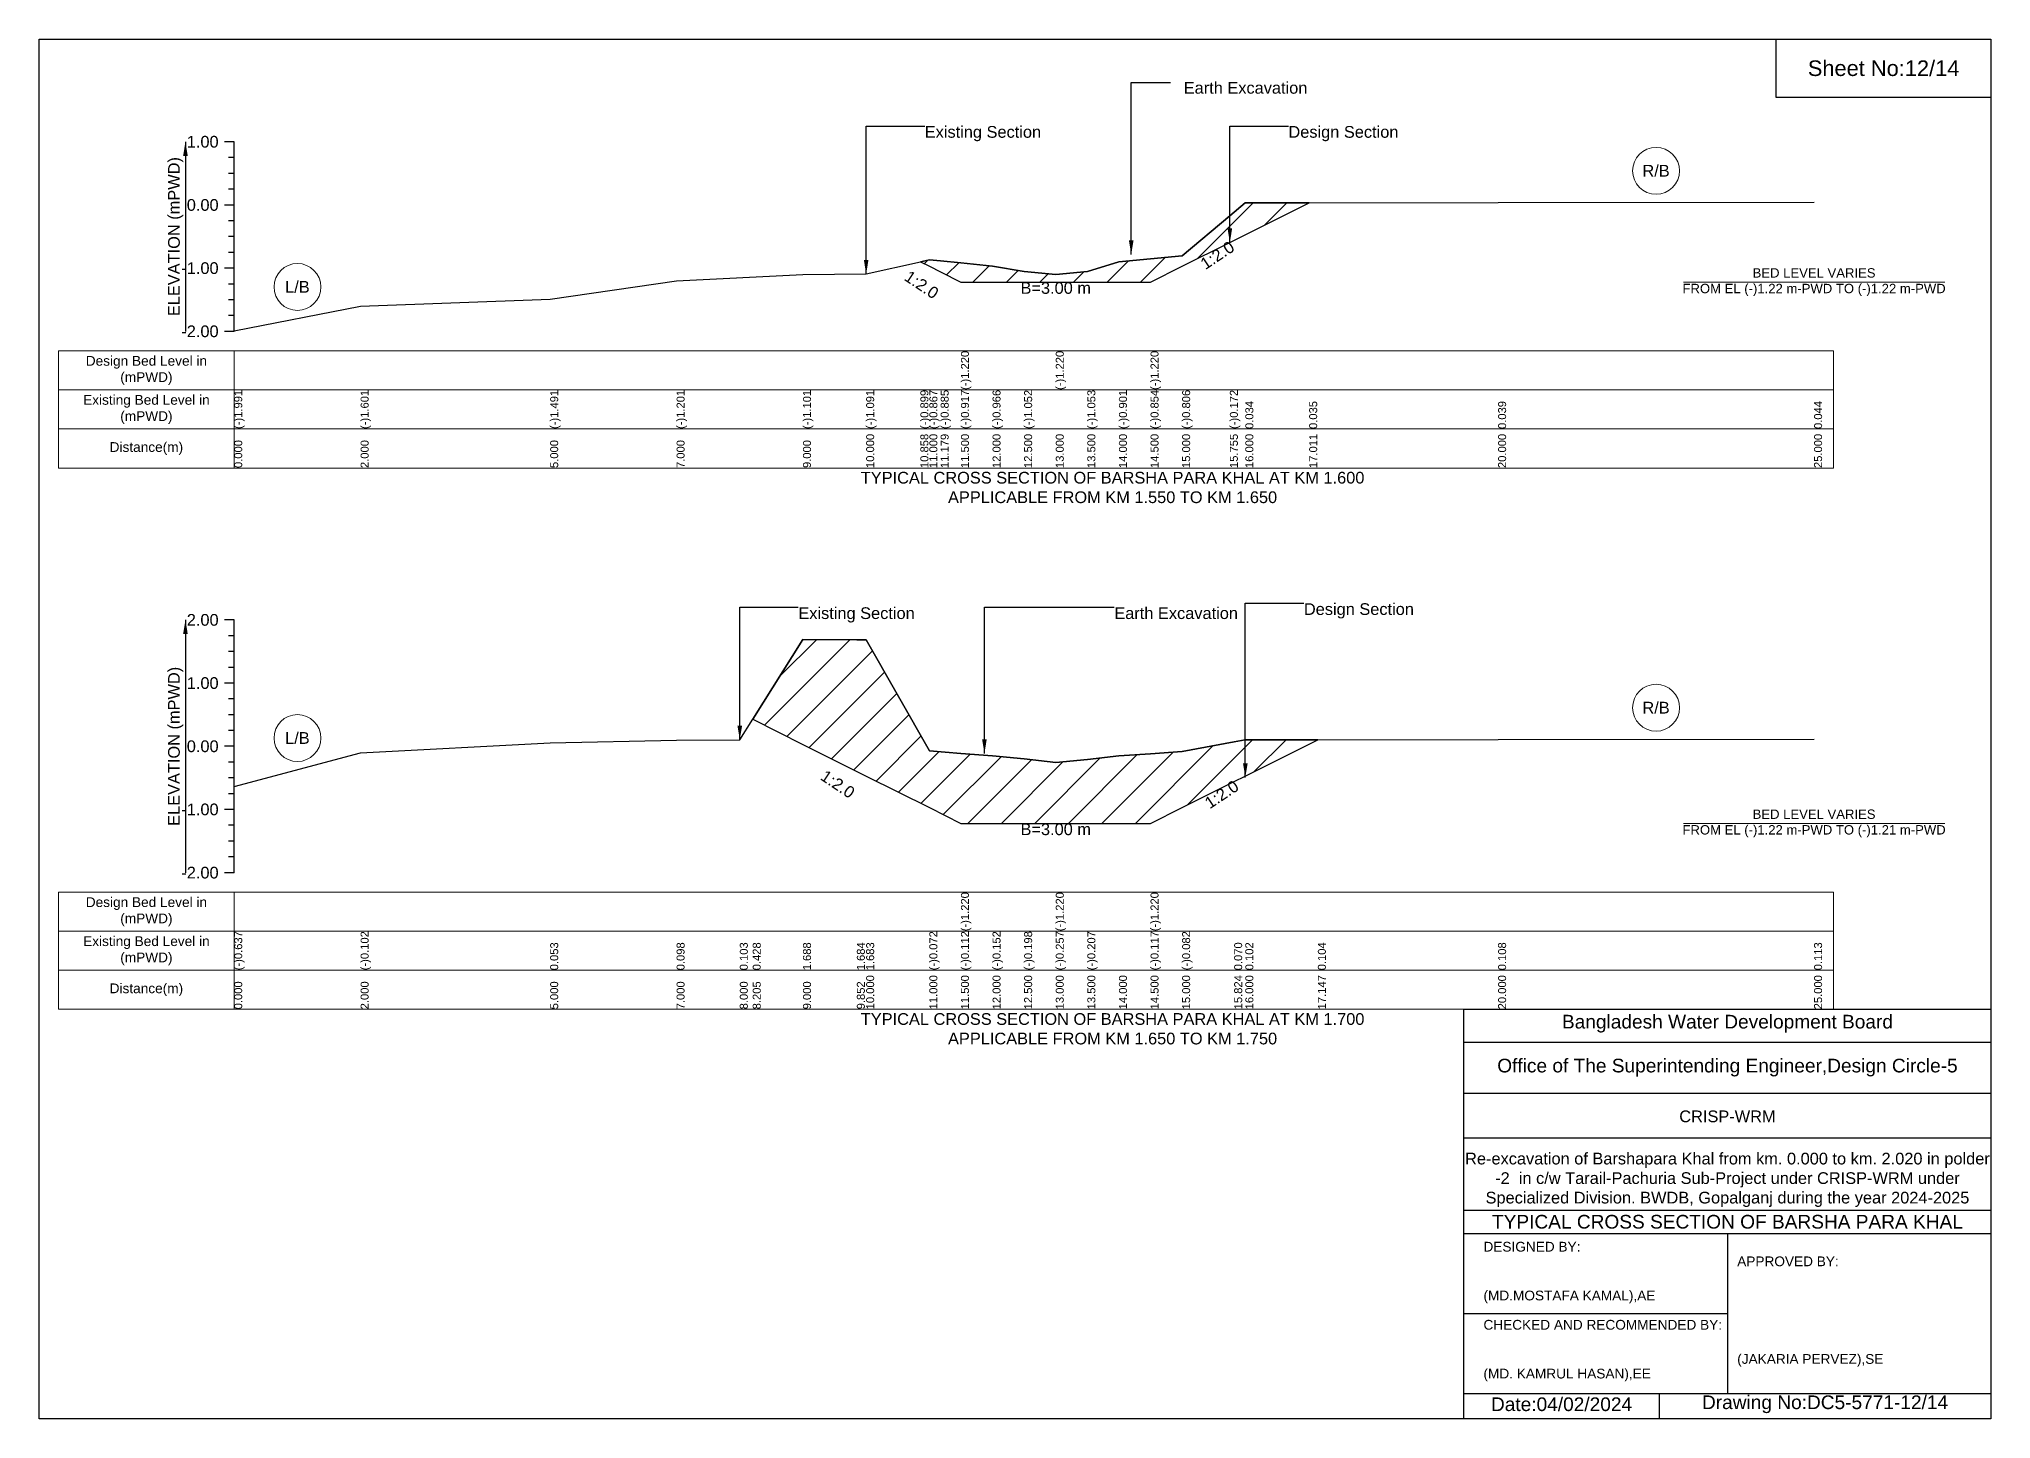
# Model space of a CAD drawing. Header units: inches. Extents: x 91000 to 248000, y -12937 to 0.
# Drawn here: x 210000 to 218000, y -5656 to 0 of the extents above; entities that cross this region are included whole.
import ezdxf

# ---------------------------------------------------------------- set-up
doc = ezdxf.new("R2010")
doc.units = ezdxf.units.IN
doc.header["$LTSCALE"] = 7
doc.header["$MEASUREMENT"] = 0
for name, color, linetype, lineweight in [('Cross section Data Border', 7, 'Continuous', 9), ('Cross Section Labels', 7, 'Continuous', 9), ('Existing_Bed_Level for Xsection', 7, 'Continuous', 25)]:
    doc.layers.add(name, color=color, linetype=linetype, lineweight=lineweight)
doc.styles.get("Standard").update_dxf_attribs({"font": 'arial.ttf'})
doc.dimstyles.get("Standard").update_dxf_attribs({"dimtxt": 0.18, "dimasz": 0.18, "dimexe": 0.18, "dimexo": 0.0625, "dimgap": 0.09, "dimtad": 0, "dimtih": 1, "dimtoh": 1, "dimdec": 4, "dimzin": 0, "dimdsep": 46, "dimtxsty": 'Standard', "dimcen": 0.09, "dimadec": 0, "dimazin": 0, "dimtfac": 1, "dimtdec": 4, "dimtofl": 0, "dimtmove": 0, "dimatfit": 3, "dimfxl": 1, "dimtolj": 1, "dimtzin": 0, "dimarcsym": 0})

msp = doc.modelspace()

# ---------------------------------------------------------------- hatches: boundary and pattern name
at = {"layer": 'Existing_Bed_Level for Xsection'}
h = msp.add_hatch(dxfattribs=at)
h.set_pattern_fill('ANSI31', color=256, scale=777, style=0)
h.paths.add_polyline_path([(213612.2, -913.1), (213649, -931.6), (213695.3, -954.7), (213778.5, -996.3), (213908, -996.3), (214037.5, -996.3), (214167, -996.3), (214296.5, -996.3), (214426, -996.3), (214555.5, -996.3), (214685, -931.6), (214880.6, -833.8), (214944, -802.1), (215205.7, -671.2), (214944, -671.5), (214880.6, -724.8), (214685, -889.1), (214555.5, -901.4), (214426, -913.7), (214296.5, -953.1), (214167, -965.5), (214037.5, -952.8), (213908, -930.5), (213778.5, -917.7), (213695.3, -909.5), (213649, -904.9)])
h = msp.add_hatch(dxfattribs=at)
h.set_pattern_fill('ANSI31', color=256, scale=777, style=0)
h.paths.add_polyline_path([(212925, -2788.3), (213131, -2891.2), (213351.8, -3001.6), (213390, -3020.7), (213649, -3150.2), (213778.5, -3215), (213908, -3215), (214037.5, -3215), (214167, -3215), (214296.5, -3215), (214426, -3215), (214555.5, -3215), (214685, -3150.2), (214898.3, -3043.6), (214944, -3020.7), (215241.2, -2872.2), (214944, -2872.6), (214898.3, -2881), (214685, -2920.3), (214555.5, -2929.3), (214426, -2938.4), (214296.5, -2952.6), (214167, -2965.6), (214037.5, -2950.3), (213908, -2938.4), (213778.5, -2928), (213649, -2917.7), (213390, -2463.1), (213351.8, -2462.9), (213131, -2461.8)])

# ---------------------------------------------------------------- linework, layer by layer
for points in [[(210000, 0), (218000, 0), (218000, -5656), (210000, -5656)], [(217120, 0), (218000, 0), (218000, -240), (217120, -240)]]:
    msp.add_lwpolyline(points, close=True)
for points in [[(215840, -5656), (215840, -3976), (218000, -3976)], [(215840, -4112), (218000, -4112)], [(215840, -4320), (218000, -4320)], [(215840, -4504), (218000, -4504)], [(215840, -4800), (218000, -4800)], [(215840, -4896), (218000, -4896)], [(216920, -4896), (216920, -5552)], [(215840, -5224), (216920, -5224)], [(215840, -5552), (218000, -5552)], [(216640, -5552), (216640, -5656)]]:
    msp.add_lwpolyline(points)
at = {"layer": 'Cross section Data Border'}
for points in [[(210080, -1278.3), (217355, -1278.3), (217355, -1758.3), (210080, -1758.3)], [(210080, -3497), (217355, -3497), (217355, -3977), (210080, -3977)]]:
    msp.add_lwpolyline(points, close=True, dxfattribs=at)
for points in [[(210800, -1278.3), (210800, -1758.3)], [(210080, -1438.3), (217355, -1438.3)], [(210080, -1598.3), (217355, -1598.3)], [(210800, -3497), (210800, -3977)], [(210080, -3657), (217355, -3657)], [(210080, -3817), (217355, -3817)]]:
    msp.add_lwpolyline(points, dxfattribs=at)
at = {"layer": 'Cross Section Labels'}
for points in [[(216739.2, -996.3), (217810.8, -996.3)], [(216739.2, -3215), (217810.8, -3215)]]:
    msp.add_lwpolyline(points, dxfattribs=at)
for centre in [(216627.5, -540.1), (211059, -1016), (216627.5, -2740.9), (211059, -2865.2)]:
    msp.add_circle(centre, 96, dxfattribs=at)
at = {"layer": 'Existing_Bed_Level for Xsection'}
for points in [[(210800, -421.3), (210760, -421.3)], [(210800, -1198.3), (210800, -939.3), (210800, -680.3), (210800, -421.3)], [(210800, -486.1), (210776, -486.1)], [(210800, -550.8), (210776, -550.8)], [(210800, -615.6), (210776, -615.6)], [(210800, -680.3), (210760, -680.3)], [(210800, -1196), (211318, -1095), (212095, -1066.5), (212613, -991.4), (213131, -965.5), (213390, -962.9), (213612.2, -913.1), (213649, -904.9), (213695.3, -909.5), (213778.5, -917.7), (213778.5, -917.7), (213908, -930.5), (214037.5, -952.8), (214167, -965.5), (214167, -965.5), (214296.5, -953.1), (214426, -913.7), (214555.5, -901.4), (214555.5, -901.4), (214685, -889.1), (214880.6, -724.8), (214944, -671.5), (215205.7, -671.2), (215980, -670.2), (217275, -668.9)], [(210800, -745.1), (210776, -745.1)], [(210800, -809.8), (210776, -809.8)], [(210800, -874.6), (210776, -874.6)], [(210800, -939.3), (210760, -939.3)], [(210800, -1004.1), (210776, -1004.1)], [(210800, -1068.8), (210776, -1068.8)], [(210800, -1198.3), (210760, -1198.3)], [(210800, -1133.6), (210776, -1133.6)], [(210800, -2381), (210760, -2381)], [(210800, -3417), (210800, -3158), (210800, -2899), (210800, -2640), (210800, -2381)], [(210800, -2445.8), (210776, -2445.8)], [(210800, -3064), (211318, -2925.4), (212095, -2885.3), (212613, -2873.6), (212872, -2872.3), (212925, -2788.3), (213131, -2461.8), (213351.8, -2462.9), (213390, -2463.1), (213649, -2917.7), (213778.5, -2928), (213778.5, -2928), (213908, -2938.4), (214037.5, -2950.3), (214167, -2965.6), (214167, -2965.6), (214296.5, -2952.6), (214426, -2938.4), (214555.5, -2929.3), (214555.5, -2929.3), (214685, -2920.3), (214898.3, -2881), (214944, -2872.6), (215241.2, -2872.2), (215980, -2871), (217275, -2869.8)], [(210800, -2510.5), (210776, -2510.5)], [(210800, -2575.3), (210776, -2575.3)], [(210800, -2640), (210760, -2640)], [(210800, -2704.8), (210776, -2704.8)], [(210800, -2769.5), (210776, -2769.5)], [(210800, -2834.3), (210776, -2834.3)], [(210800, -2899), (210760, -2899)], [(210800, -2963.8), (210776, -2963.8)], [(210800, -3028.5), (210776, -3028.5)], [(210800, -3093.3), (210776, -3093.3)], [(210800, -3158), (210760, -3158)], [(210800, -3222.8), (210776, -3222.8)], [(210800, -3287.5), (210776, -3287.5)], [(210800, -3352.3), (210776, -3352.3)], [(210800, -3417), (210760, -3417)]]:
    msp.add_lwpolyline(points, dxfattribs=at)
for points in [[(213612.2, -913.1), (213649, -931.6), (213695.3, -954.7), (213778.5, -996.3), (213778.5, -996.3), (213908, -996.3), (214037.5, -996.3), (214167, -996.3), (214167, -996.3), (214296.5, -996.3), (214426, -996.3), (214555.5, -996.3), (214555.5, -996.3), (214685, -931.6), (214880.6, -833.8), (214944, -802.1), (215205.7, -671.2), (215205.7, -671.2), (215205.7, -671.2), (214944, -671.5), (214880.6, -724.8), (214685, -889.1), (214555.5, -901.4), (214555.5, -901.4), (214426, -913.7), (214296.5, -953.1), (214167, -965.5), (214167, -965.5), (214037.5, -952.8), (213908, -930.5), (213778.5, -917.7), (213778.5, -917.7), (213695.3, -909.5), (213649, -904.9)], [(212925, -2788.3), (213131, -2891.2), (213351.8, -3001.6), (213390, -3020.7), (213649, -3150.2), (213778.5, -3215), (213778.5, -3215), (213908, -3215), (214037.5, -3215), (214167, -3215), (214167, -3215), (214296.5, -3215), (214426, -3215), (214555.5, -3215), (214555.5, -3215), (214685, -3150.2), (214898.3, -3043.6), (214944, -3020.7), (215241.2, -2872.2), (215241.2, -2872.2), (215241.2, -2872.2), (214944, -2872.6), (214898.3, -2881), (214685, -2920.3), (214555.5, -2929.3), (214555.5, -2929.3), (214426, -2938.4), (214296.5, -2952.6), (214167, -2965.6), (214167, -2965.6), (214037.5, -2950.3), (213908, -2938.4), (213778.5, -2928), (213778.5, -2928), (213649, -2917.7), (213390, -2463.1), (213351.8, -2462.9), (213131, -2461.8)]]:
    msp.add_lwpolyline(points, close=True, dxfattribs=at)

# ---------------------------------------------------------------- texts
at = {"attachment_point": 5}
for s, insert, char_height in [('Sheet No:12/14', (217560, -120), 64), ('Bangladesh Water Development Board', (216920, -4036), 56), ('Office of The Superintending Engineer,Design Circle-5', (216920, -4216), 56)]:
    msp.add_mtext(s, dxfattribs=dict(at, insert=insert, char_height=char_height))
for s, insert, char_height, width, attachment_point in [('CRISP-WRM', (216920, -4416), 48, 2240, 5), ('Re-excavation of Barshapara Khal from km. 0.000 to km. 2.020 in polder -2  in c/w Tarail-Pachuria Sub-Project under CRISP-WRM under Specialized Division. BWDB, Gopalganj during the year 2024-2025', (216920, -4676), 48, 2160, 5), ('TYPICAL CROSS SECTION OF BARSHA PARA KHAL', (216920, -4848), 56, 2240, 5), ('DESIGNED BY:^J^J^J(MD.MOSTAFA KAMAL),AE', (215920, -5056), 40, 1120, 4), ('APPROVED BY:^J^J^J^J^J^J(JAKARIA PERVEZ),SE', (216960, -5216), 40, 1120, 4), ('CHECKED AND RECOMMENDED BY:^J^J^J(MD. KAMRUL HASAN),EE', (215920, -5376), 40, 1120, 4), ('Date:04/02/2024', (216240, -5596), 56, 1120, 5), ('Drawing No:DC5-5771-12/14', (217320, -5596), 56, 1760, 5)]:
    msp.add_mtext(s, dxfattribs=dict(insert=insert, char_height=char_height, width=width, attachment_point=attachment_point))
at = {"layer": 'Cross section Data Border', "char_height": 40, "width": 640, "attachment_point": 5}
for s, insert in [('Design Bed Level in (mPWD)', (210440, -1358.3)), ('Existing Bed Level in (mPWD)', (210440, -1518.3)), ('Distance(m)', (210440, -1678.3)), ('Design Bed Level in (mPWD)', (210440, -3577)), ('Existing Bed Level in (mPWD)', (210440, -3737)), ('Distance(m)', (210440, -3897))]:
    msp.add_mtext(s, dxfattribs=dict(at, insert=insert))
at = {"layer": 'Cross Section Labels'}
for s, insert, char_height, attachment_point in [('Earth Excavation', (214691.5, -176), 48, 1), ('Existing Section', (213630, -356.6), 48, 1), ('Design Section', (215120.6, -356.6), 48, 1), ('R/B', (216627.5, -540.1), 48, 5), ('BED LEVEL VARIES ^JFROM EL (-)1.22 m-PWD TO (-)1.22 m-PWD', (217275, -996.3), 38.4, 5), ('L/B', (211059, -1016), 48, 5), ('B=3.00 m', (214167, -996.3), 48, 2), ('TYPICAL CROSS SECTION OF BARSHA PARA KHAL AT KM 1.600^JAPPLICABLE FROM KM 1.550 TO KM 1.650', (214400, -1838.3), 48, 5), ('Design Section', (215184, -2312.5), 48, 1), ('Existing Section', (213112, -2329.2), 48, 1), ('Earth Excavation', (214407, -2329.2), 48, 1), ('R/B', (216627.5, -2740.9), 48, 5), ('L/B', (211059, -2865.2), 48, 5), ('BED LEVEL VARIES ^JFROM EL (-)1.22 m-PWD TO (-)1.21 m-PWD', (217275, -3215), 38.4, 5), ('B=3.00 m', (214167, -3215), 48, 2), ('TYPICAL CROSS SECTION OF BARSHA PARA KHAL AT KM 1.700^JAPPLICABLE FROM KM 1.650 TO KM 1.750', (214400, -4057), 48, 5)]:
    msp.add_mtext(s, dxfattribs=dict(at, insert=insert, char_height=char_height, attachment_point=attachment_point))
at = {"layer": 'Cross Section Labels', "char_height": 48, "attachment_point": 2}
for insert, rotation in [((214815.9, -866.1), 33.69007), ((213630.6, -987.1), 326.30993), ((213287, -3034), 326.30993), ((214833.6, -3076), 33.69007)]:
    msp.add_mtext('1:2.0', dxfattribs=dict(at, insert=insert, rotation=rotation))
at = {"layer": 'Existing_Bed_Level for Xsection', "char_height": 48, "attachment_point": 6}
for s, insert in [('1.00', (210736, -421.3)), ('0.00', (210736, -680.3)), ('-1.00', (210736, -939.3)), ('-2.00', (210736, -1198.3)), ('2.00', (210736, -2381)), ('1.00', (210736, -2640)), ('0.00', (210736, -2899)), ('-1.00', (210736, -3158)), ('-2.00', (210736, -3417))]:
    msp.add_mtext(s, dxfattribs=dict(at, insert=insert))
at = {"layer": 'Existing_Bed_Level for Xsection', "rotation": 90}
for s, insert, char_height, attachment_point in [('ELEVATION (mPWD)', (210560, -809.8), 48, 5), ('(-)1.220', (213778.5, -1438.3), 32.8, 1), ('(-)1.220', (214167, -1438.3), 32.8, 1), ('(-)1.220', (214555.5, -1438.3), 32.8, 1), ('(-)0.885', (213695.3, -1598.3), 32.8, 1), ('(-)0.966', (213908, -1598.3), 32.8, 1), ('(-)1.053', (214296.5, -1598.3), 32.8, 1), ('(-)0.854', (214555.5, -1598.3), 32.8, 1), ('(-)0.806', (214685, -1598.3), 32.8, 1), ('(-)1.991', (210800, -1598.3), 32.8, 1), ('(-)1.601', (211318, -1598.3), 32.8, 1), ('(-)1.491', (212095, -1598.3), 32.8, 1), ('(-)1.201', (212613, -1598.3), 32.8, 1), ('(-)1.101', (213131, -1598.3), 32.8, 1), ('(-)1.091', (213390, -1598.3), 32.8, 1), ('(-)0.899', (213612.2, -1598.3), 32.8, 1), ('(-)0.867', (213649, -1598.3), 32.8, 1), ('(-)0.917', (213778.5, -1598.3), 32.8, 1), ('(-)1.052', (214037.5, -1598.3), 32.8, 1), ('(-)0.901', (214426, -1598.3), 32.8, 1), ('(-)0.172', (214880.6, -1598.3), 32.8, 1), ('0.034', (214944, -1598.3), 32.8, 1), ('0.035', (215205.7, -1598.3), 32.8, 1), ('0.039', (215980, -1598.3), 32.8, 1), ('0.044', (217275, -1598.3), 32.8, 1), ('0.000', (210800, -1758.3), 32.8, 1), ('2.000', (211318, -1758.3), 32.8, 1), ('5.000', (212095, -1758.3), 32.8, 1), ('7.000', (212613, -1758.3), 32.8, 1), ('9.000', (213131, -1758.3), 32.8, 1), ('10.000', (213390, -1758.3), 32.8, 1), ('10.858', (213612.2, -1758.3), 32.8, 1), ('11.000', (213649, -1758.3), 32.8, 1), ('11.179', (213695.3, -1758.3), 32.8, 1), ('11.500', (213778.5, -1758.3), 32.8, 1), ('12.000', (213908, -1758.3), 32.8, 1), ('12.500', (214037.5, -1758.3), 32.8, 1), ('13.000', (214167, -1758.3), 32.8, 1), ('13.500', (214296.5, -1758.3), 32.8, 1), ('14.000', (214426, -1758.3), 32.8, 1), ('14.500', (214555.5, -1758.3), 32.8, 1), ('15.000', (214685, -1758.3), 32.8, 1), ('15.755', (214880.6, -1758.3), 32.8, 1), ('16.000', (214944, -1758.3), 32.8, 1), ('17.011', (215205.7, -1758.3), 32.8, 1), ('20.000', (215980, -1758.3), 32.8, 1), ('25.000', (217275, -1758.3), 32.8, 1), ('ELEVATION (mPWD)', (210560, -2899), 48, 5), ('(-)1.220', (213778.5, -3657), 32.8, 1), ('(-)1.220', (214167, -3657), 32.8, 1), ('(-)1.220', (214555.5, -3657), 32.8, 1), ('(-)0.637', (210800, -3817), 32.8, 1), ('(-)0.102', (211318, -3817), 32.8, 1), ('(-)0.072', (213649, -3817), 32.8, 1), ('(-)0.112', (213778.5, -3817), 32.8, 1), ('(-)0.152', (213908, -3817), 32.8, 1), ('(-)0.198', (214037.5, -3817), 32.8, 1), ('(-)0.257', (214167, -3817), 32.8, 1), ('(-)0.207', (214296.5, -3817), 32.8, 1), ('(-)0.117', (214555.5, -3817), 32.8, 1), ('(-)0.082', (214685, -3817), 32.8, 1), ('0.053', (212095, -3817), 32.8, 1), ('0.098', (212613, -3817), 32.8, 1), ('0.103', (212872, -3817), 32.8, 1), ('0.428', (212925, -3817), 32.8, 1), ('1.688', (213131, -3817), 32.8, 1), ('1.684', (213351.8, -3817), 32.8, 1), ('1.683', (213390, -3817), 32.8, 1), ('0.070', (214898.3, -3817), 32.8, 1), ('0.102', (214944, -3817), 32.8, 1), ('0.104', (215241.2, -3817), 32.8, 1), ('0.108', (215980, -3817), 32.8, 1), ('0.113', (217275, -3817), 32.8, 1), ('10.000', (213390, -3977), 32.8, 1), ('11.000', (213649, -3977), 32.8, 1), ('11.500', (213778.5, -3977), 32.8, 1), ('12.000', (213908, -3977), 32.8, 1), ('12.500', (214037.5, -3977), 32.8, 1), ('13.000', (214167, -3977), 32.8, 1), ('13.500', (214296.5, -3977), 32.8, 1), ('14.000', (214426, -3977), 32.8, 1), ('14.500', (214555.5, -3977), 32.8, 1), ('15.000', (214685, -3977), 32.8, 1), ('15.824', (214898.3, -3977), 32.8, 1), ('16.000', (214944, -3977), 32.8, 1), ('17.147', (215241.2, -3977), 32.8, 1), ('20.000', (215980, -3977), 32.8, 1), ('25.000', (217275, -3977), 32.8, 1), ('0.000', (210800, -3977), 32.8, 1), ('2.000', (211318, -3977), 32.8, 1), ('5.000', (212095, -3977), 32.8, 1), ('7.000', (212613, -3977), 32.8, 1), ('8.000', (212872, -3977), 32.8, 1), ('8.205', (212925, -3977), 32.8, 1), ('9.000', (213131, -3977), 32.8, 1), ('9.852', (213351.8, -3977), 32.8, 1)]:
    msp.add_mtext(s, dxfattribs=dict(at, insert=insert, char_height=char_height, attachment_point=attachment_point))

# ---------------------------------------------------------------- leaders
at = {"layer": 'Cross Section Labels', "annotation_type": 0, "has_hookline": 1, "hookline_direction": 0}
for points, text_width in [([(214476.4, -883), (214476.4, -178.5), (214637.5, -178.5)], 497), ([(213390, -962.9), (213390, -356.6), (213629.9, -356.6)], 467.2), ([(214880.6, -833.8), (214880.6, -356.6), (215120.5, -356.6)], 441.2), ([(214944, -3026.8), (214944, -2312.5), (215183.9, -2312.5)], 441.2), ([(212872, -2872.3), (212872, -2329.2), (213111.9, -2329.2)], 467.2), ([(213874.7, -2928), (213874.7, -2329.2), (214406.9, -2329.2)], 497)]:
    msp.add_leader(points, dimstyle='Standard', override={"dimasz": 57.6}, dxfattribs=dict(at, text_width=text_width))
at = {"layer": 'Existing_Bed_Level for Xsection'}
for points in [[(210600, -421.3), (210600, -1198.3)], [(210600, -2381), (210600, -3417)]]:
    msp.add_leader(points, dimstyle='Standard', override={"dimasz": 57.6}, dxfattribs=at)

doc.saveas('drawing.dxf')
